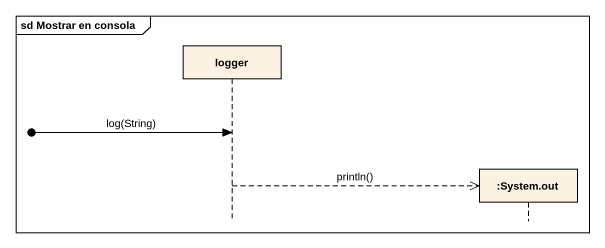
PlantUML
@startuml
mainframe sd Mostrar en consola
hide footbox
participant logger
participant ":System.out" as System_out

[o-> logger : log(String)
logger -->> System_out ** : println()
@enduml
